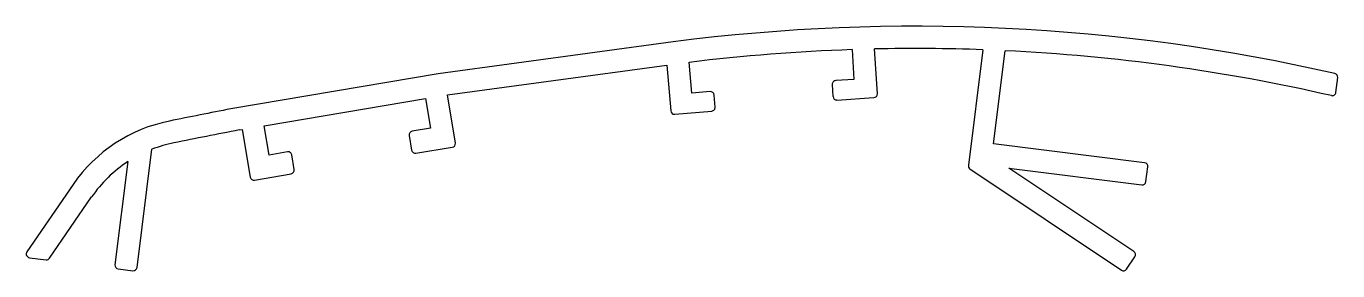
# Model space of a CAD drawing. Extents: x 304.7 to 392.9, y 589.1 to 605.5.
import ezdxf

# ---------------------------------------------------------------- set-up
doc = ezdxf.new("R2010")
doc.units = 0
doc.layers.get('0').update_dxf_attribs({"linetype": 'CONTINUOUS'})

msp = doc.modelspace()

# ---------------------------------------------------------------- linework, layer by layer
for p, q in [((348.191, 604.472), (332.373, 602.328)), ((360.24, 603.952), (360.367, 601.949)), ((361.943, 600.987), (361.752, 603.995)), ((369.047, 603.942), (368.068, 596.173)), ((369.763, 597.627), (370.551, 603.879)), ((333.016, 600.902), (347.763, 602.915)), ((347.763, 602.915), (348.036, 599.836)), ((349.462, 601.022), (349.284, 603.098)), ((332.373, 602.328), (318.425, 599.965)), ((392.804, 601.071), (392.93, 602.069)), ((358.907, 601.606), (358.958, 600.798)), ((360.367, 601.949), (359.141, 601.872)), ((320.666, 598.823), (331.539, 600.665)), ((331.539, 600.665), (331.864, 598.664)), ((333.541, 597.668), (333.016, 600.902)), ((350.686, 601.127), (349.462, 601.022)), ((351.026, 600.091), (350.957, 600.9)), ((359.224, 600.564), (361.709, 600.722)), ((348.306, 599.609), (350.798, 599.821)), ((318.995, 598.547), (319.185, 598.58)), ((319.185, 598.58), (319.733, 595.383)), ((321.01, 596.864), (320.666, 598.823)), ((331.864, 598.664), (330.64, 598.465)), ((330.433, 598.178), (330.593, 597.19)), ((379.932, 596.345), (369.763, 597.627)), ((312.115, 589.298), (313.118, 597.249)), ((322.236, 597.085), (321.01, 596.864)), ((322.691, 595.895), (322.527, 596.88)), ((330.88, 596.983), (333.334, 597.381)), ((311.502, 596.423), (310.627, 589.486)), ((368.177, 595.934), (378.372, 589.122)), ((370.802, 595.984), (379.745, 594.857)), ((379.206, 590.369), (370.802, 595.984)), ((380.024, 595.074), (380.149, 596.066)), ((320.022, 595.179), (322.487, 595.608)), ((307.822, 594.89), (304.702, 590.348)), ((306.231, 589.924), (309.058, 594.041)), ((304.877, 589.959), (305.994, 589.818)), ((378.719, 589.19), (379.275, 590.022)), ((310.844, 589.206), (311.836, 589.081))]:
    msp.add_line(p, q)
for centre, radius, start, end in [((364.502, 478.637), 126.888, 77.14275, 97.38573), ((364.465, 479.02), 125.003, 91.93674, 96.97556), ((364.502, 478.637), 125.388, 87.92272, 91.25672), ((364.502, 478.637), 125.388, 77.09745, 87.23491), ((392.682, 602.1), 0.25, 352.81585, 77.14275), ((359.157, 601.622), 0.25, 93.62865, 183.62865), ((350.708, 600.878), 0.25, 4.90155, 94.90155), ((359.208, 600.814), 0.25, 183.62865, 273.62865), ((361.693, 600.971), 0.25, 273.62865, 3.62865), ((392.556, 601.103), 0.25, 257.09745, 352.81585), ((389.463, 231.373), 375.375, 100.90868, 101.55097), ((348.285, 599.858), 0.25, 185.06365, 274.85916), ((350.777, 600.07), 0.25, 274.85916, 4.90155), ((316.27, 589.088), 10.249, 101.09582, 145.52142), ((389.741, 229.944), 375.331, 100.86472, 101.5489), ((316.273, 589.083), 8.754, 101.02597, 111.12387), ((330.68, 598.218), 0.25, 99.21299, 189.21299), ((333.294, 597.628), 0.25, 279.21299, 9.21299), ((322.281, 596.839), 0.25, 9.42116, 100.20402), ((330.84, 597.23), 0.25, 189.21299, 279.21299), ((316.28, 589.077), 8.764, 123.03872, 145.49714), ((322.444, 595.854), 0.25, 279.86062, 9.42116), ((368.316, 596.142), 0.25, 172.81585, 236.24959), ((379.901, 596.097), 0.25, 352.81585, 82.81585), ((319.98, 595.426), 0.25, 189.72726, 279.86062), ((379.776, 595.105), 0.25, 262.81585, 352.81585), ((304.908, 590.207), 0.25, 145.51403, 262.81585), ((306.025, 590.066), 0.25, 262.81585, 325.525), ((379.067, 590.161), 0.25, 326.24959, 56.24959), ((310.875, 589.454), 0.25, 172.81585, 262.81585), ((311.867, 589.329), 0.25, 262.81585, 352.81585), ((378.511, 589.329), 0.25, 236.24959, 326.24959)]:
    msp.add_arc(centre, radius, start, end)

doc.saveas('drawing.dxf')
